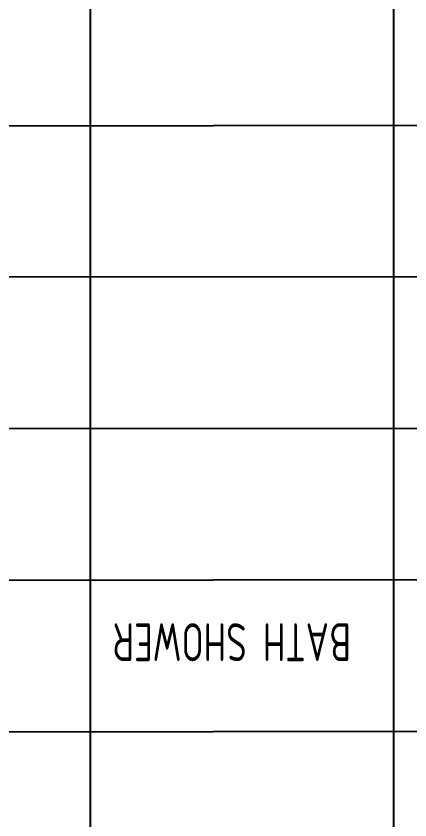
# Model space of a CAD drawing. Header units: centimetres. Extents: x -1797 to 2001, y -8788 to 1856.
# Drawn here: x -862.6 to -784.7, y 452.9 to 611.9 of the extents above; entities that cross this region are included whole.
import ezdxf

# ---------------------------------------------------------------- set-up
doc = ezdxf.new("R2010")
doc.units = ezdxf.units.CM
doc.header["$LTSCALE"] = 100
doc.header["$MEASUREMENT"] = 0
doc.layers.add('ID_Flooring_02', color=127, linetype='Continuous')
doc.layers.add('Text-1', color=3, linetype='Continuous')
doc.styles.add('HB25Small', font='ARCHSTYL.SHX', dxfattribs={"width": 0.8, "height": 2.5})

msp = doc.modelspace()

# ---------------------------------------------------------------- linework, layer by layer
at = {"layer": 'ID_Flooring_02'}
for p, q in [((-847.86, 370.43, 0), (-847.86, 680.31, 0)), ((-787.86, 370.43, 0), (-787.86, 680.43, 0)), ((-723.21, 590.33), (-913.21, 590.13)), ((-847.86, 585.34, 0), (-847.86, 590.3, 0)), ((-723.15, 560.43), (-913.15, 560.23)), ((-723.15, 530.43), (-913.15, 530.23)), ((-723.15, 500.43), (-913.15, 500.23)), ((-723.15, 470.43), (-913.15, 470.23))]:
    msp.add_line(p, q, dxfattribs=at)

# ---------------------------------------------------------------- texts
at = {"layer": 'Text-1', "color": 3, "style": 'HB25Small', "width": 0.8}
msp.add_text('BATH SHOWER ', height=7.5, rotation=180, dxfattribs=at).set_placement((-796.35, 491.81))

doc.saveas('drawing.dxf')
